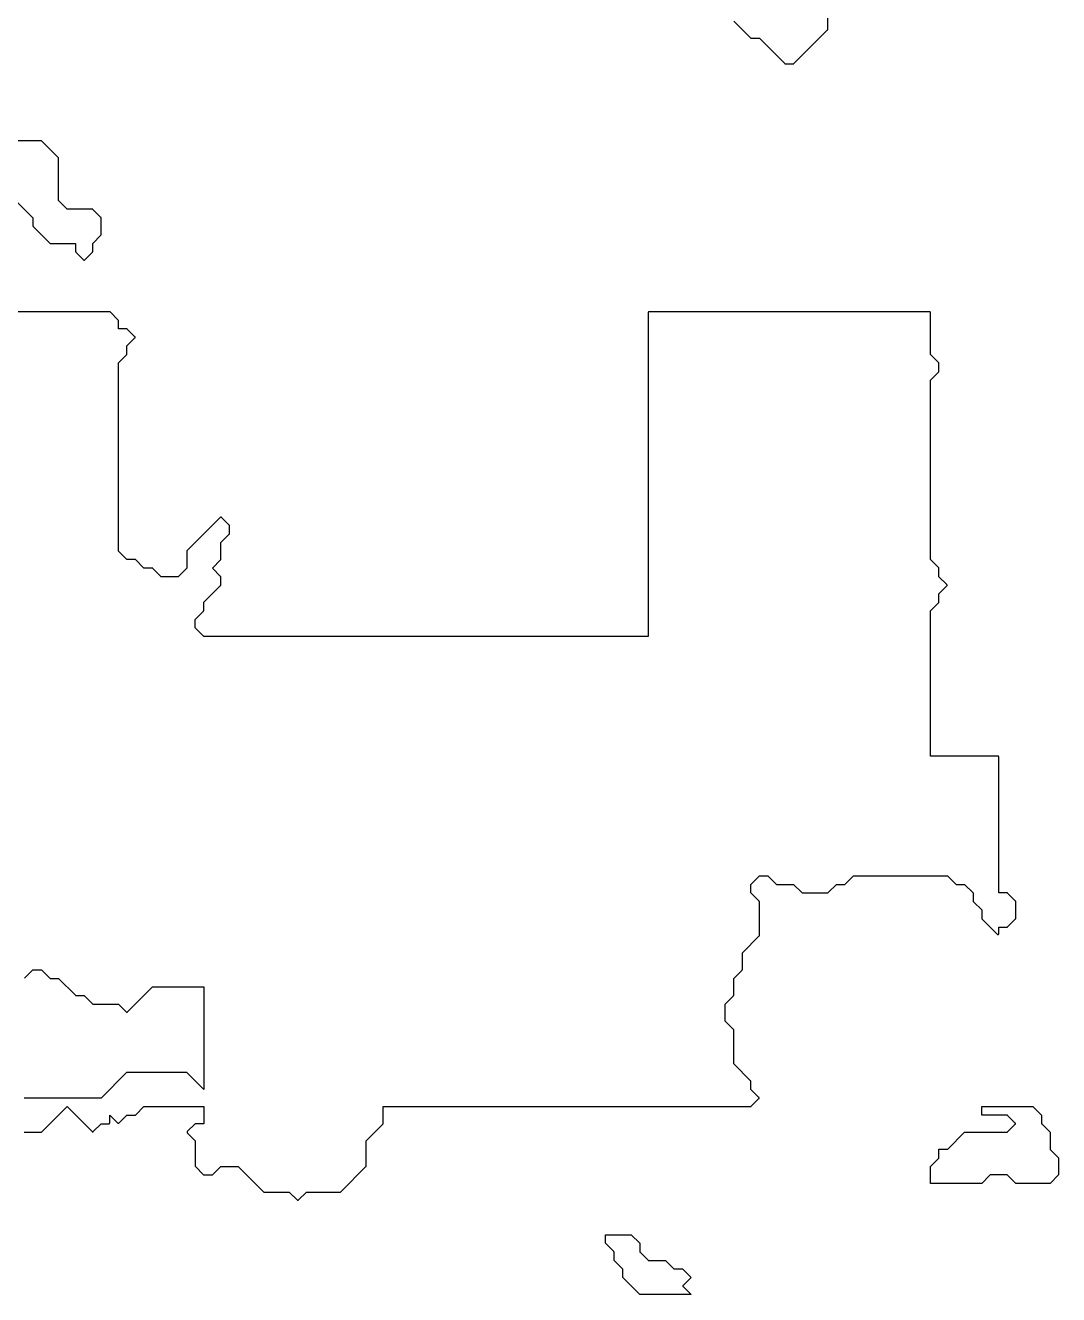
# Model space of a CAD drawing. Header units: metres. Extents: x 0 to 799, y 1 to 1100.
# Drawn here: x 354.1 to 475, y 402 to 550.5 of the extents above; entities that cross this region are included whole.
import ezdxf

# ---------------------------------------------------------------- set-up
doc = ezdxf.new("R2010")
doc.units = ezdxf.units.M
doc.layers.add('forest', color=7, linetype='Continuous')
doc.layers.add('forestfragmentation', color=7, linetype='Continuous')

msp = doc.modelspace()

# ---------------------------------------------------------------- linework, layer by layer
at = {"layer": 'forest', "color": 191}
for points in [[(437, 551), (438.97, 549.03), (438.98, 549.02), (438.99, 549.02), (438.99, 549.01), (439, 549.01), (439.01, 549), (439.02, 549), (439.03, 549), (439.04, 549), (440, 549), (440, 549), (440, 549), (442.97, 546.03), (442.98, 546.02), (442.99, 546.02), (442.99, 546.01), (443, 546.01), (443.01, 546), (443.02, 546), (443.03, 546), (443.04, 546), (443.96, 546), (443.97, 546), (443.98, 546), (443.99, 546), (444, 546.01), (444.01, 546.01), (444.01, 546.02), (444.02, 546.02), (444.03, 546.03), (447.97, 549.97), (447.98, 549.98), (447.98, 549.99), (447.99, 549.99), (447.99, 550), (448, 550.01), (448, 550.02), (448, 550.03), (448, 550.04), (448, 552.96)], [(352, 531), (355, 528), (355, 528), (355, 528), (355, 527.04), (355, 527.03), (355, 527.02), (355, 527.01), (355.01, 527), (355.01, 526.99), (355.02, 526.99), (355.02, 526.98), (355.03, 526.97), (356.97, 525.03), (356.98, 525.02), (356.99, 525.02), (356.99, 525.01), (357, 525.01), (357.01, 525), (357.02, 525), (357.03, 525), (357.04, 525), (360, 525), (360, 525), (360, 525), (360, 524.04), (360, 524.03), (360, 524.02), (360, 524.01), (360.01, 524), (360.01, 523.99), (360.02, 523.99), (360.02, 523.98), (360.03, 523.97), (360.93, 523.07), (360.94, 523.06), (360.94, 523.06), (360.95, 523.05), (360.96, 523.05), (360.97, 523.05), (360.98, 523.04), (360.99, 523.04), (361, 523.04), (361.01, 523.04), (361.02, 523.04), (361.03, 523.05), (361.04, 523.05), (361.05, 523.05), (361.06, 523.06), (361.06, 523.06), (361.07, 523.07), (361.97, 523.97), (361.98, 523.98), (361.98, 523.99), (361.99, 523.99), (361.99, 524), (362, 524.01), (362, 524.02), (362, 524.03), (362, 524.04), (362, 525), (362, 525), (362, 525), (362.97, 525.97), (362.98, 525.98), (362.98, 525.99), (362.99, 525.99), (362.99, 526), (363, 526.01), (363, 526.02), (363, 526.03), (363, 526.04), (363, 527.96), (363, 527.97), (363, 527.98), (363, 527.99), (362.99, 528), (362.99, 528.01), (362.98, 528.01), (362.98, 528.02), (362.97, 528.03), (362.03, 528.97), (362.02, 528.98), (362.01, 528.98), (362.01, 528.99), (362, 528.99), (361.99, 529), (361.98, 529), (361.97, 529), (361.96, 529), (359, 529), (359, 529), (359, 529), (358, 530), (358, 530), (358, 530), (358, 534.96), (358, 534.97), (358, 534.98), (358, 534.99), (357.99, 535), (357.99, 535.01), (357.98, 535.01), (357.98, 535.02), (357.97, 535.03), (356.03, 536.97), (356.02, 536.98), (356.01, 536.98), (356.01, 536.99), (356, 536.99), (355.99, 537), (355.98, 537), (355.97, 537), (355.96, 537), (353, 537)], [(354, 421), (355.96, 421), (355.97, 421), (355.98, 421), (355.99, 421), (356, 421.01), (356.01, 421.01), (356.01, 421.02), (356.02, 421.02), (356.03, 421.03), (359, 424), (359, 424), (359, 424), (361.93, 421.07), (361.94, 421.06), (361.94, 421.06), (361.95, 421.05), (361.96, 421.05), (361.97, 421.05), (361.98, 421.04), (361.99, 421.04), (362, 421.04), (362.01, 421.04), (362.02, 421.04), (362.03, 421.05), (362.04, 421.05), (362.05, 421.05), (362.06, 421.06), (362.06, 421.06), (362.07, 421.07), (363, 422), (363, 422), (363, 422), (363.9, 422), (363.91, 422), (363.92, 422), (363.93, 422), (363.94, 422.01), (363.95, 422.01), (363.96, 422.02), (363.96, 422.02), (363.97, 422.03), (363.98, 422.04), (363.98, 422.04), (363.99, 422.05), (363.99, 422.06), (364, 422.07), (364, 422.08), (364, 422.09), (364, 422.1), (364, 423), (364, 423), (364, 423), (364.93, 422.07), (364.94, 422.06), (364.94, 422.06), (364.95, 422.05), (364.96, 422.05), (364.97, 422.05), (364.98, 422.04), (364.99, 422.04), (365, 422.04), (365.01, 422.04), (365.02, 422.04), (365.03, 422.05), (365.04, 422.05), (365.05, 422.05), (365.06, 422.06), (365.06, 422.06), (365.07, 422.07), (366, 423), (366, 423), (366, 423), (366.96, 423), (366.97, 423), (366.98, 423), (366.99, 423), (367, 423.01), (367.01, 423.01), (367.01, 423.02), (367.02, 423.02), (367.03, 423.03), (368, 424), (368, 424), (368, 424), (375, 424), (375, 424), (375, 424), (375, 422), (375, 422), (375, 422), (374.04, 422), (374.03, 422), (374.02, 422), (374.01, 422), (374, 421.99), (373.99, 421.99), (373.99, 421.98), (373.98, 421.98), (373.97, 421.97), (373.07, 421.07), (373.06, 421.06), (373.06, 421.06), (373.05, 421.05), (373.05, 421.04), (373.05, 421.03), (373.04, 421.02), (373.04, 421.01), (373.04, 421), (373.04, 420.99), (373.04, 420.98), (373.05, 420.97), (373.05, 420.96), (373.05, 420.95), (373.06, 420.94), (373.06, 420.94), (373.07, 420.93), (374, 420), (374, 420), (374, 420), (374, 417.04), (374, 417.03), (374, 417.02), (374, 417.01), (374.01, 417), (374.01, 416.99), (374.02, 416.99), (374.02, 416.98), (374.03, 416.97), (374.97, 416.03), (374.98, 416.02), (374.99, 416.02), (374.99, 416.01), (375, 416.01), (375.01, 416), (375.02, 416), (375.03, 416), (375.04, 416), (375.96, 416), (375.97, 416), (375.98, 416), (375.99, 416), (376, 416.01), (376.01, 416.01), (376.01, 416.02), (376.02, 416.02), (376.03, 416.03), (377, 417), (377, 417), (377, 417), (379, 417), (379, 417), (379, 417), (381.97, 414.03), (381.98, 414.02), (381.99, 414.02), (381.99, 414.01), (382, 414.01), (382.01, 414), (382.02, 414), (382.03, 414), (382.04, 414), (385, 414), (385, 414), (385, 414), (385.93, 413.07), (385.94, 413.06), (385.94, 413.06), (385.95, 413.05), (385.96, 413.05), (385.97, 413.05), (385.98, 413.04), (385.99, 413.04), (386, 413.04), (386.01, 413.04), (386.02, 413.04), (386.03, 413.05), (386.04, 413.05), (386.05, 413.05), (386.06, 413.06), (386.06, 413.06), (386.07, 413.07), (387, 414), (387, 414), (387, 414), (390.96, 414), (390.97, 414), (390.98, 414), (390.99, 414), (391, 414.01), (391.01, 414.01), (391.01, 414.02), (391.02, 414.02), (391.03, 414.03), (393.97, 416.97), (393.98, 416.98), (393.98, 416.99), (393.99, 416.99), (393.99, 417), (394, 417.01), (394, 417.02), (394, 417.03), (394, 417.04), (394, 420), (394, 420), (394, 420), (395.97, 421.97), (395.98, 421.98), (395.98, 421.99), (395.99, 421.99), (395.99, 422), (396, 422.01), (396, 422.02), (396, 422.03), (396, 422.04), (396, 424), (396, 424), (396, 424), (438.96, 424), (438.97, 424), (438.98, 424), (438.99, 424), (439, 424.01), (439.01, 424.01), (439.01, 424.02), (439.02, 424.02), (439.03, 424.03), (439.93, 424.93), (439.94, 424.94), (439.94, 424.94), (439.95, 424.95), (439.95, 424.96), (439.95, 424.97), (439.96, 424.98), (439.96, 424.99), (439.96, 425), (439.96, 425.01), (439.96, 425.02), (439.95, 425.03), (439.95, 425.04), (439.95, 425.05), (439.94, 425.06), (439.94, 425.06), (439.93, 425.07), (439, 426), (439, 426), (439, 426), (439, 426.96), (439, 426.97), (439, 426.98), (439, 426.99), (438.99, 427), (438.99, 427.01), (438.98, 427.01), (438.98, 427.02), (438.97, 427.03), (437, 429), (437, 429), (437, 429), (437, 432.96), (437, 432.97), (437, 432.98), (437, 432.99), (436.99, 433), (436.99, 433.01), (436.98, 433.01), (436.98, 433.02), (436.97, 433.03), (436, 434), (436, 434), (436, 434), (436, 436), (436, 436), (436, 436), (436.97, 436.97), (436.98, 436.98), (436.98, 436.99), (436.99, 436.99), (436.99, 437), (437, 437.01), (437, 437.02), (437, 437.03), (437, 437.04), (437, 439), (437, 439), (437, 439), (437.97, 439.97), (437.98, 439.98), (437.98, 439.99), (437.99, 439.99), (437.99, 440), (438, 440.01), (438, 440.02), (438, 440.03), (438, 440.04), (438, 442), (438, 442), (438, 442), (439.97, 443.97), (439.98, 443.98), (439.98, 443.99), (439.99, 443.99), (439.99, 444), (440, 444.01), (440, 444.02), (440, 444.03), (440, 444.04), (440, 447.96), (440, 447.97), (440, 447.98), (440, 447.99), (439.99, 448), (439.99, 448.01), (439.98, 448.01), (439.98, 448.02), (439.97, 448.03), (439, 449), (439, 449), (439, 449), (439, 450), (439, 450), (439, 450), (440, 451), (440, 451), (440, 451), (441, 451), (441, 451), (441, 451), (441.97, 450.03), (441.98, 450.02), (441.99, 450.02), (441.99, 450.01), (442, 450.01), (442.01, 450), (442.02, 450), (442.03, 450), (442.04, 450), (444, 450), (444, 450), (444, 450), (444.97, 449.03), (444.98, 449.02), (444.99, 449.02), (444.99, 449.01), (445, 449.01), (445.01, 449), (445.02, 449), (445.03, 449), (445.04, 449), (447.96, 449), (447.97, 449), (447.98, 449), (447.99, 449), (448, 449.01), (448.01, 449.01), (448.01, 449.02), (448.02, 449.02), (448.03, 449.03), (449, 450), (449, 450), (449, 450), (449.96, 450), (449.97, 450), (449.98, 450), (449.99, 450), (450, 450.01), (450.01, 450.01), (450.01, 450.02), (450.02, 450.02), (450.03, 450.03), (451, 451), (451, 451), (451, 451), (462, 451), (462, 451), (462, 451), (462.97, 450.03), (462.98, 450.02), (462.99, 450.02), (462.99, 450.01), (463, 450.01), (463.01, 450), (463.02, 450), (463.03, 450), (463.04, 450), (464, 450), (464, 450), (464, 450), (465, 449), (465, 449), (465, 449), (465, 448.04), (465, 448.03), (465, 448.02), (465, 448.01), (465.01, 448), (465.01, 447.99), (465.02, 447.99), (465.02, 447.98), (465.03, 447.97), (466, 447), (466, 447), (466, 447), (466, 446.04), (466, 446.03), (466, 446.02), (466, 446.01), (466.01, 446), (466.01, 445.99), (466.02, 445.99), (466.02, 445.98), (466.03, 445.97), (467.83, 444.17), (467.84, 444.16), (467.84, 444.16), (467.85, 444.15), (467.86, 444.15), (467.87, 444.15), (467.88, 444.14), (467.89, 444.14), (467.9, 444.14), (467.91, 444.14), (467.92, 444.14), (467.93, 444.15), (467.94, 444.15), (467.95, 444.15), (467.96, 444.16), (467.96, 444.16), (467.97, 444.17), (467.98, 444.18), (467.98, 444.19), (467.99, 444.19), (467.99, 444.2), (468, 444.21), (468, 444.22), (468, 444.23), (468, 444.24), (468, 445), (468, 445), (468, 445), (468.96, 445), (468.97, 445), (468.98, 445), (468.99, 445), (469, 445.01), (469.01, 445.01), (469.01, 445.02), (469.02, 445.02), (469.03, 445.03), (469.97, 445.97), (469.98, 445.98), (469.98, 445.99), (469.99, 445.99), (469.99, 446), (470, 446.01), (470, 446.02), (470, 446.03), (470, 446.04), (470, 447.96), (470, 447.97), (470, 447.98), (470, 447.99), (469.99, 448), (469.99, 448.01), (469.98, 448.01), (469.98, 448.02), (469.97, 448.03), (469.03, 448.97), (469.02, 448.98), (469.01, 448.98), (469.01, 448.99), (469, 448.99), (468.99, 449), (468.98, 449), (468.97, 449), (468.96, 449), (468, 449), (468, 449), (468, 449), (468, 464.9), (468, 464.91), (468, 464.92), (468, 464.93), (467.99, 464.94), (467.99, 464.95), (467.98, 464.96), (467.98, 464.96), (467.97, 464.97), (467.96, 464.98), (467.96, 464.98), (467.95, 464.99), (467.94, 464.99), (467.93, 465), (467.92, 465), (467.91, 465), (467.9, 465), (460, 465), (460, 465), (460, 465), (460, 482), (460, 482), (460, 482), (460.97, 482.97), (460.98, 482.98), (460.98, 482.99), (460.99, 482.99), (460.99, 483), (461, 483.01), (461, 483.02), (461, 483.03), (461, 483.04), (461, 484), (461, 484), (461, 484), (461.93, 484.93), (461.94, 484.94), (461.94, 484.94), (461.95, 484.95), (461.95, 484.96), (461.95, 484.97), (461.96, 484.98), (461.96, 484.99), (461.96, 485), (461.96, 485.01), (461.96, 485.02), (461.95, 485.03), (461.95, 485.04), (461.95, 485.05), (461.94, 485.06), (461.94, 485.06), (461.93, 485.07), (461, 486), (461, 486), (461, 486), (461, 486.96), (461, 486.97), (461, 486.98), (461, 486.99), (460.99, 487), (460.99, 487.01), (460.98, 487.01), (460.98, 487.02), (460.97, 487.03), (460, 488), (460, 488), (460, 488), (460, 509), (460, 509), (460, 509), (460.97, 509.97), (460.98, 509.98), (460.98, 509.99), (460.99, 509.99), (460.99, 510), (461, 510.01), (461, 510.02), (461, 510.03), (461, 510.04), (461, 510.96), (461, 510.97), (461, 510.98), (461, 510.99), (460.99, 511), (460.99, 511.01), (460.98, 511.01), (460.98, 511.02), (460.97, 511.03), (460, 512), (460, 512), (460, 512), (460, 516.9), (460, 516.91), (460, 516.92), (460, 516.93), (459.99, 516.94), (459.99, 516.95), (459.98, 516.96), (459.98, 516.96), (459.97, 516.97), (459.96, 516.98), (459.96, 516.98), (459.95, 516.99), (459.94, 516.99), (459.93, 517), (459.92, 517), (459.91, 517), (459.9, 517), (427.1, 517), (427.09, 517), (427.08, 517), (427.07, 517), (427.06, 516.99), (427.05, 516.99), (427.04, 516.98), (427.04, 516.98), (427.03, 516.97), (427.02, 516.96), (427.02, 516.96), (427.01, 516.95), (427.01, 516.94), (427, 516.93), (427, 516.92), (427, 516.91), (427, 516.9), (427, 479), (427, 479), (427, 479), (375, 479), (375, 479), (375, 479), (374, 480), (374, 480), (374, 480), (374, 481), (374, 481), (374, 481), (374.97, 481.97), (374.98, 481.98), (374.98, 481.99), (374.99, 481.99), (374.99, 482), (375, 482.01), (375, 482.02), (375, 482.03), (375, 482.04), (375, 483), (375, 483), (375, 483), (376.97, 484.97), (376.98, 484.98), (376.98, 484.99), (376.99, 484.99), (376.99, 485), (377, 485.01), (377, 485.02), (377, 485.03), (377, 485.04), (377, 485.96), (377, 485.97), (377, 485.98), (377, 485.99), (376.99, 486), (376.99, 486.01), (376.98, 486.01), (376.98, 486.02), (376.97, 486.03), (376, 487), (376, 487), (376, 487), (376.97, 487.97), (376.98, 487.98), (376.98, 487.99), (376.99, 487.99), (376.99, 488), (377, 488.01), (377, 488.02), (377, 488.03), (377, 488.04), (377, 490), (377, 490), (377, 490), (377.97, 490.97), (377.98, 490.98), (377.98, 490.99), (377.99, 490.99), (377.99, 491), (378, 491.01), (378, 491.02), (378, 491.03), (378, 491.04), (378, 491.96), (378, 491.97), (378, 491.98), (378, 491.99), (377.99, 492), (377.99, 492.01), (377.98, 492.01), (377.98, 492.02), (377.97, 492.03), (377.07, 492.93), (377.06, 492.94), (377.06, 492.94), (377.05, 492.95), (377.04, 492.95), (377.03, 492.95), (377.02, 492.96), (377.01, 492.96), (377, 492.96), (376.99, 492.96), (376.98, 492.96), (376.97, 492.95), (376.96, 492.95), (376.95, 492.95), (376.94, 492.94), (376.94, 492.94), (376.93, 492.93), (373.03, 489.03), (373.02, 489.02), (373.02, 489.01), (373.01, 489.01), (373.01, 489), (373, 488.99), (373, 488.98), (373, 488.97), (373, 488.96), (373, 487), (373, 487), (373, 487), (372, 486), (372, 486), (372, 486), (370, 486), (370, 486), (370, 486), (369.03, 486.97), (369.02, 486.98), (369.01, 486.98), (369.01, 486.99), (369, 486.99), (368.99, 487), (368.98, 487), (368.97, 487), (368.96, 487), (368, 487), (368, 487), (368, 487), (367.03, 487.97), (367.02, 487.98), (367.01, 487.98), (367.01, 487.99), (367, 487.99), (366.99, 488), (366.98, 488), (366.97, 488), (366.96, 488), (366, 488), (366, 488), (366, 488), (365, 489), (365, 489), (365, 489), (365, 511), (365, 511), (365, 511), (365.97, 511.97), (365.98, 511.98), (365.98, 511.99), (365.99, 511.99), (365.99, 512), (366, 512.01), (366, 512.02), (366, 512.03), (366, 512.04), (366, 513), (366, 513), (366, 513), (366.93, 513.93), (366.94, 513.94), (366.94, 513.94), (366.95, 513.95), (366.95, 513.96), (366.95, 513.97), (366.96, 513.98), (366.96, 513.99), (366.96, 514), (366.96, 514.01), (366.96, 514.02), (366.95, 514.03), (366.95, 514.04), (366.95, 514.05), (366.94, 514.06), (366.94, 514.06), (366.93, 514.07), (366.03, 514.97), (366.02, 514.98), (366.01, 514.98), (366.01, 514.99), (366, 514.99), (365.99, 515), (365.98, 515), (365.97, 515), (365.96, 515), (365, 515), (365, 515), (365, 515), (365, 515.96), (365, 515.97), (365, 515.98), (365, 515.99), (364.99, 516), (364.99, 516.01), (364.98, 516.01), (364.98, 516.02), (364.97, 516.03), (364.03, 516.97), (364.02, 516.98), (364.01, 516.98), (364.01, 516.99), (364, 516.99), (363.99, 517), (363.98, 517), (363.97, 517), (363.96, 517), (352, 517)], [(354.03, 439.03), (355, 440), (355, 440), (355, 440), (356, 440), (356, 440), (356, 440), (356.97, 439.03), (356.98, 439.02), (356.99, 439.02), (356.99, 439.01), (357, 439.01), (357.01, 439), (357.02, 439), (357.03, 439), (357.04, 439), (358, 439), (358, 439), (358, 439), (359.97, 437.03), (359.98, 437.02), (359.99, 437.02), (359.99, 437.01), (360, 437.01), (360.01, 437), (360.02, 437), (360.03, 437), (360.04, 437), (361, 437), (361, 437), (361, 437), (361.97, 436.03), (361.98, 436.02), (361.99, 436.02), (361.99, 436.01), (362, 436.01), (362.01, 436), (362.02, 436), (362.03, 436), (362.04, 436), (365, 436), (365, 436), (365, 436), (365.93, 435.07), (365.94, 435.06), (365.94, 435.06), (365.95, 435.05), (365.96, 435.05), (365.97, 435.05), (365.98, 435.04), (365.99, 435.04), (366, 435.04), (366.01, 435.04), (366.02, 435.04), (366.03, 435.05), (366.04, 435.05), (366.05, 435.05), (366.06, 435.06), (366.06, 435.06), (366.07, 435.07), (369, 438), (369, 438), (369, 438), (375, 438), (375, 438), (375, 438), (375, 426), (375, 426), (375, 426), (373.03, 427.97), (373.02, 427.98), (373.01, 427.98), (373.01, 427.99), (373, 427.99), (372.99, 428), (372.98, 428), (372.97, 428), (372.96, 428), (366.04, 428), (366.03, 428), (366.02, 428), (366.01, 428), (366, 427.99), (365.99, 427.99), (365.99, 427.98), (365.98, 427.98), (365.97, 427.97), (363, 425), (363, 425), (363, 425), (354, 425)]]:
    msp.add_lwpolyline(points, dxfattribs=at)
at = {"layer": 'forestfragmentation', "color": 139}
for points in [[(460, 415), (460, 415), (460, 417), (460, 417), (460, 417), (460.97, 417.97), (460.98, 417.98), (460.98, 417.99), (460.99, 417.99), (460.99, 418), (461, 418.01), (461, 418.02), (461, 418.03), (461, 418.04), (461, 419), (461, 419), (461, 419), (461.96, 419), (461.97, 419), (461.98, 419), (461.99, 419), (462, 419.01), (462.01, 419.01), (462.01, 419.02), (462.02, 419.02), (462.03, 419.03), (464, 421), (464, 421), (464, 421), (468.96, 421), (468.97, 421), (468.98, 421), (468.99, 421), (469, 421.01), (469.01, 421.01), (469.01, 421.02), (469.02, 421.02), (469.03, 421.03), (469.93, 421.93), (469.94, 421.94), (469.94, 421.94), (469.95, 421.95), (469.95, 421.96), (469.95, 421.97), (469.96, 421.98), (469.96, 421.99), (469.96, 422), (469.96, 422.01), (469.96, 422.02), (469.95, 422.03), (469.95, 422.04), (469.95, 422.05), (469.94, 422.06), (469.94, 422.06), (469.93, 422.07), (469.03, 422.97), (469.02, 422.98), (469.01, 422.98), (469.01, 422.99), (469, 422.99), (468.99, 423), (468.98, 423), (468.97, 423), (468.96, 423), (466, 423), (466, 423), (466, 423), (466, 424), (466, 424), (466, 424), (472, 424), (472, 424), (472, 424), (473, 423), (473, 423), (473, 423), (473, 422.04), (473, 422.03), (473, 422.02), (473, 422.01), (473.01, 422), (473.01, 421.99), (473.02, 421.99), (473.02, 421.98), (473.03, 421.97), (474, 421), (474, 421), (474, 421), (474, 419.04), (474, 419.03), (474, 419.02), (474, 419.01), (474.01, 419), (474.01, 418.99), (474.02, 418.99), (474.02, 418.98), (474.03, 418.97), (475, 418), (475, 418), (475, 418), (475, 416), (475, 416), (475, 416), (474, 415), (474, 415), (474, 415), (470, 415), (470, 415), (470, 415), (469.03, 415.97), (469.02, 415.98), (469.01, 415.98), (469.01, 415.99), (469, 415.99), (468.99, 416), (468.98, 416), (468.97, 416), (468.96, 416), (467.04, 416), (467.03, 416), (467.02, 416), (467.01, 416), (467, 415.99), (466.99, 415.99), (466.99, 415.98), (466.98, 415.98), (466.97, 415.97), (466, 415), (466, 415), (466, 415), (460, 415), (460, 415)], [(422, 409), (422, 409), (425, 409), (425, 409), (425, 409), (426, 408), (426, 408), (426, 408), (426, 407.04), (426, 407.03), (426, 407.02), (426, 407.01), (426.01, 407), (426.01, 406.99), (426.02, 406.99), (426.02, 406.98), (426.03, 406.97), (426.97, 406.03), (426.98, 406.02), (426.99, 406.02), (426.99, 406.01), (427, 406.01), (427.01, 406), (427.02, 406), (427.03, 406), (427.04, 406), (429, 406), (429, 406), (429, 406), (429.97, 405.03), (429.98, 405.02), (429.99, 405.02), (429.99, 405.01), (430, 405.01), (430.01, 405), (430.02, 405), (430.03, 405), (430.04, 405), (431, 405), (431, 405), (431, 405), (432, 404), (432, 404), (432, 404), (431.07, 403.07), (431.06, 403.06), (431.06, 403.06), (431.05, 403.05), (431.05, 403.04), (431.05, 403.03), (431.04, 403.02), (431.04, 403.01), (431.04, 403), (431.04, 402.99), (431.04, 402.98), (431.05, 402.97), (431.05, 402.96), (431.05, 402.95), (431.06, 402.94), (431.06, 402.94), (431.07, 402.93), (432, 402), (432, 402), (432, 402), (426, 402), (426, 402), (426, 402), (424, 404), (424, 404), (424, 404), (424, 404.96), (424, 404.97), (424, 404.98), (424, 404.99), (423.99, 405), (423.99, 405.01), (423.98, 405.01), (423.98, 405.02), (423.97, 405.03), (423, 406), (423, 406), (423, 406), (423, 406.96), (423, 406.97), (423, 406.98), (423, 406.99), (422.99, 407), (422.99, 407.01), (422.98, 407.01), (422.98, 407.02), (422.97, 407.03), (422, 408), (422, 408), (422, 408), (422, 409), (422, 409)]]:
    msp.add_lwpolyline(points, dxfattribs=at)

doc.saveas('drawing.dxf')
